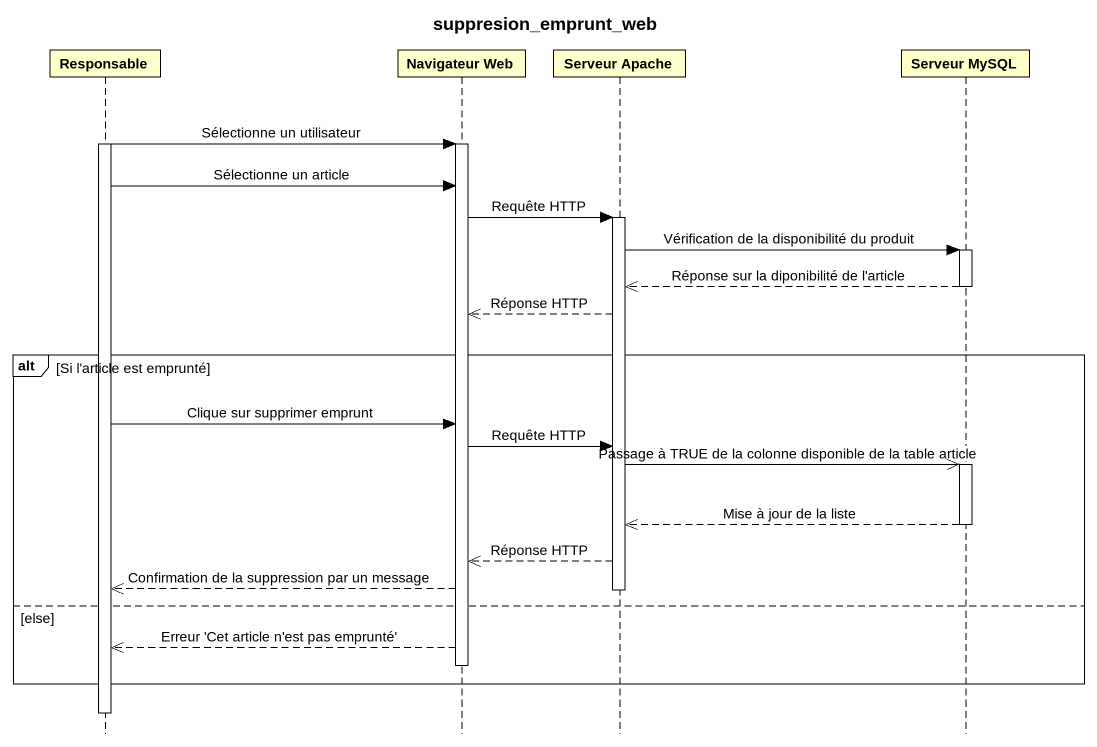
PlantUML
@startuml
title suppresion_emprunt_web
hide footbox
participant Responsable
participant "Navigateur Web" as Navigateur_Web
participant "Serveur Apache" as Serveur_Apache
participant "Serveur MySQL" as Serveur_MySQL

activate Responsable
Responsable -> Navigateur_Web : Sélectionne un utilisateur
activate Navigateur_Web
Responsable -> Navigateur_Web : Sélectionne un article
Navigateur_Web -> Serveur_Apache : Requête HTTP
activate Serveur_Apache
Serveur_Apache -> Serveur_MySQL : Vérification de la disponibilité du produit
activate Serveur_MySQL
Serveur_MySQL -->> Serveur_Apache : Réponse sur la diponibilité de l'article
deactivate Serveur_MySQL
Serveur_Apache -->> Navigateur_Web : Réponse HTTP
alt Si l'article est emprunté
  Responsable -> Navigateur_Web : Clique sur supprimer emprunt
  Navigateur_Web -> Serveur_Apache : Requête HTTP
  Serveur_Apache ->> Serveur_MySQL : Passage à TRUE de la colonne disponible de la table article
  activate Serveur_MySQL
  Serveur_MySQL -->> Serveur_Apache : Mise à jour de la liste
  deactivate Serveur_MySQL
  Serveur_Apache -->> Navigateur_Web : Réponse HTTP
  Navigateur_Web -->> Responsable : Confirmation de la suppression par un message
  deactivate Serveur_Apache
else else
  Navigateur_Web -->> Responsable : Erreur 'Cet article n'est pas emprunté'
  deactivate Navigateur_Web
end
deactivate Responsable
@enduml
